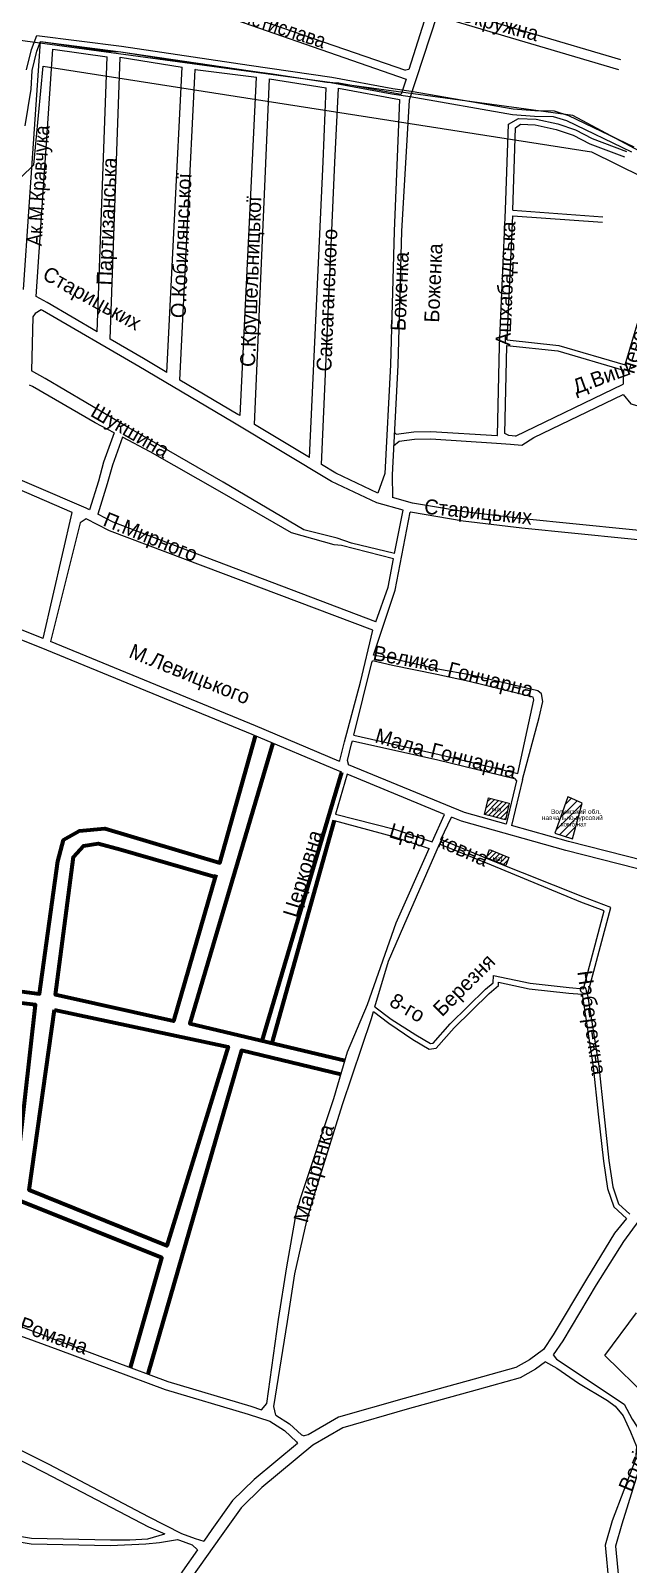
# Model space of a CAD drawing. Header units: millimetres. Extents: x 1379499 to 1411715, y 5652947 to 5671991.
# Drawn here: x 1401918 to 1402561, y 5658119 to 5659768 of the extents above; entities that cross this region are included whole.
import ezdxf
from ezdxf.enums import TextEntityAlignment as Align

# ---------------------------------------------------------------- set-up
doc = ezdxf.new("R2010")
doc.units = ezdxf.units.MM
for name, color, linetype in [('$Work', 1, 'Continuous'), ('вулиці', 7, 'Continuous'), ('ВулНазва', 7, 'Continuous'), ('залізниця', 7, 'Continuous'), ('на область', 5, 'Continuous')]:
    doc.layers.add(name, color=color, linetype=linetype)
doc.layers.add('_5Інше', color=252, linetype='Continuous', lineweight=25)
picture_1 = doc.add_image_def('image1.bmp', size_in_pixel=(3370, 2384))
pattern_1 = [(45, (19203.3615, -9190.9644), (-2.6516504294, 2.6516504294), [])]

# ---------------------------------------------------------------- blocks, each defined once
blk = doc.blocks.new('ЧорнаПрибер')
at = {"layer": '_5Інше', "color": 160}
for points in [[(46520, 26580), (46376, 26657), (45778.7, 26738), (45774, 26640), (45661, 26516), (45578, 26392), (45454, 26425), (45376, 26410), (45187, 26388), (45161, 26472), (45092, 26519), (45016, 26517), (44938, 26604), (44308, 26925)], [(44258, 26887), (44900, 26556), (45010, 26462), (45084, 26468), (45100, 26391), (45162, 26332), (45368, 26354), (45461, 26394), (45604, 26361), (45658, 26418), (45702, 26513), (45796, 26604), (45806, 26710), (46396, 26618), (46505, 26564)]]:
    blk.add_lwpolyline(points, dxfattribs=at)
blk = doc.blocks.new('ТуріяВодоох')
at = {"layer": '_5Інше', "color": 140}
blk.add_lwpolyline([(46453, 25270), (46406, 25316), (46440, 25362)], dxfattribs=at)

msp = doc.modelspace()

# ---------------------------------------------------------------- hatches: boundary and pattern name
at = {"layer": 'вулиці', "lineweight": -2}
h = msp.add_hatch(dxfattribs=at)
h.set_pattern_fill('ANSI31', color=2, scale=30, style=0)
h.set_pattern_definition(pattern_1)
h.paths.add_polyline_path([(1402428.8, 5658919.7), (1402432.9, 5658937.6), (1402410.6, 5658943.2), (1402406.5, 5658925.3), (1402416.6, 5658922.8), (1402419.3, 5658922.1)])
h.paths.add_polyline_path([(1402412.9, 5658928.7), (1402428.8, 5658928.7), (1402428.8, 5658933.7), (1402412.9, 5658933.7)], flags=24)
h = msp.add_hatch(dxfattribs=at)
h.set_pattern_fill('ANSI31', color=5, scale=50, style=0)
h.set_pattern_definition([(45, (19203.3615, -9190.9644), (-4.4194173824, 4.4194173824), [])])
h.paths.add_polyline_path([(1402511.6, 5658937.5), (1402497.1, 5658944.1), (1402496.1, 5658944.4), (1402488.3, 5658922), (1402482.2, 5658905.4), (1402501.2, 5658899.1)])
h.paths.add_polyline_path([(1402481.3, 5658911.4), (1402521.3, 5658911.4), (1402521.3, 5658918.9), (1402481.3, 5658918.9)], flags=9)
h.paths.add_polyline_path([(1402466.6, 5658925), (1402538.2, 5658925), (1402538.2, 5658932.5), (1402466.6, 5658932.5)], flags=9)
h.paths.add_polyline_path([(1402454.3, 5658918.8), (1402542.6, 5658918.8), (1402542.6, 5658923.8), (1402454.3, 5658923.8)], flags=9)
h = msp.add_hatch(dxfattribs=at)
h.set_pattern_fill('ANSI31', color=2, scale=30, style=0)
h.set_pattern_definition(pattern_1)
h.paths.add_polyline_path([(1402411.7, 5658887.7), (1402408.6, 5658878.6), (1402429.5, 5658870.4), (1402432.4, 5658879.1)])
h.paths.add_polyline_path([(1402413.7, 5658875.4), (1402429.5, 5658875.4), (1402429.5, 5658880.4), (1402413.7, 5658880.4)], flags=25)
h.paths.add_polyline_path([(1402481.3, 5658911.4), (1402521.3, 5658911.4), (1402521.3, 5658918.9), (1402481.3, 5658918.9)], flags=9)
h.paths.add_polyline_path([(1402343.8, 5658895.9), (1402417.2, 5658864.2), (1402423.6, 5658878.9), (1402350.1, 5658910.5)], flags=9)
h = msp.add_hatch(dxfattribs=at)
h.set_pattern_fill('ANSI31', color=2, scale=30, style=0)
h.set_pattern_definition(pattern_1)
h.paths.add_polyline_path([(1402578.4, 5658908.7), (1402571.7, 5658883.2), (1402599.1, 5658876), (1402605.8, 5658901.7)])
h.paths.add_polyline_path([(1402556.2, 5658887.7), (1402629.5, 5658887.7), (1402629.5, 5658895.2), (1402556.2, 5658895.2)], flags=9)

# ---------------------------------------------------------------- linework, layer by layer
at = {"layer": '$Work', "color": 7, "lineweight": -2}
msp.add_lwpolyline([(1402511.6, 5658937.5), (1402497.1, 5658944.1), (1402496.1, 5658944.4), (1402488.3, 5658922), (1402482.2, 5658905.4), (1402501.2, 5658899.1)], close=True, dxfattribs=at)
at = {"layer": 'вулиці', "color": 7}
for points in [[(1402057.6, 5659816.6), (1402321.3, 5659725.6)], [(1402054.9, 5659809), (1402321.9, 5659716.1)], [(1402355.2, 5659784), (1402325.2, 5659693.4), (1402317.1, 5659552.4), (1402313.1, 5659408.6), (1402306.9, 5659290.4), (1402307.4, 5659266.1)], [(1402336.4, 5659791.7), (1402344, 5659786.3), (1402325.1, 5659726.4), (1402321.3, 5659725.6)], [(1402355.2, 5659784), (1402550.4, 5659726.4)], [(1402358.3, 5659794.6), (1402552.8, 5659737.1)], [(1401910.4, 5659489.9), (1401928.5, 5659756.3)], [(1401923.9, 5659482.3), (1401942, 5659748.3)], [(1401928.5, 5659756.3), (1402000.8, 5659746), (1402014.9, 5659745.5), (1402095.9, 5659732.5), (1402175.9, 5659722.1), (1402236.7, 5659712.7), (1402249.8, 5659712.1), (1402316.8, 5659699.8)], [(1401942, 5659748.3), (1402000.3, 5659740)], [(1401989.7, 5659444.4), (1402000.3, 5659740)], [(1402003.4, 5659436.4), (1402014.3, 5659739.5)], [(1402014.3, 5659739.5), (1402081.2, 5659728.8)], [(1402064.7, 5659400.5), (1402081.2, 5659728.8)], [(1402078.4, 5659392.5), (1402095.1, 5659726.5)], [(1402094.7, 5659726.6), (1402095.1, 5659726.5), (1402161.1, 5659718)], [(1402143.3, 5659354.2), (1402161.1, 5659718)], [(1402158.9, 5659344.8), (1402175, 5659716.2)], [(1402175, 5659716.2), (1402236.1, 5659706.7)], [(1402321.9, 5659716.1), (1402316.8, 5659699.8)], [(1402218.2, 5659309.2), (1402232.6, 5659627), (1402236.1, 5659706.7)], [(1402230.9, 5659301.6), (1402245.5, 5659626.4), (1402249.1, 5659706.2)], [(1402249.1, 5659706.2), (1402315, 5659694.1)], [(1402315, 5659694.1), (1402309.1, 5659552.6), (1402305.1, 5659408.9), (1402299, 5659292), (1402291.7, 5659270.9)], [(1402309.3, 5659336.4), (1402311.3, 5659334.2), (1402330.3, 5659336.9), (1402348.8, 5659337.2), (1402420, 5659332.7), (1402420.2, 5659332.7), (1402422.5, 5659429.2), (1402429, 5659575.4), (1402432.1, 5659667.6)], [(1402432.1, 5659667.6), (1402443, 5659673.8)], [(1402437, 5659575.1), (1402439.9, 5659663.6), (1402445, 5659667.7), (1402461, 5659666.8), (1402483.5, 5659662), (1402501.9, 5659655.9), (1402519.8, 5659646.6), (1402557, 5659632.6)], [(1402443, 5659673.8), (1402461.8, 5659672.8), (1402485.1, 5659667.8), (1402504.2, 5659661.5), (1402522.2, 5659652.1), (1402559.1, 5659638.2)], [(1402430.8, 5659435.7), (1402436.7, 5659569.1)], [(1402436.7, 5659569.1), (1402533.2, 5659562.2)], [(1402437, 5659575.1), (1402533.6, 5659568.1)], [(1401989.7, 5659444.4), (1401935.7, 5659475.7), (1401923.9, 5659482.3)], [(1401929.2, 5659467.9), (1401922.9, 5659464.1), (1401920.4, 5659460.4), (1401918.8, 5659402.4)], [(1402318.8, 5659252.5), (1402290.5, 5659260.4), (1402241.7, 5659283.5), (1402135.7, 5659347.1), (1402034.3, 5659406.9), (1401930.7, 5659467.1), (1401929.2, 5659467.9)], [(1402430.8, 5659435.7), (1402486.2, 5659429.7), (1402557.8, 5659408.9), (1402576.7, 5659472.7)], [(1401931.3, 5659114.5), (1401840.3, 5659150.8), (1401796.3, 5659162.3), (1401752.6, 5659167.2), (1401679.2, 5659181.5), (1401639, 5659196.1), (1401616.8, 5659209.8), (1401591.6, 5659244.8), (1401560.3, 5659319.2), (1401521.4, 5659408.8), (1401510.8, 5659432)], [(1402064.7, 5659400.5), (1402039.3, 5659415.5), (1402003.4, 5659436.4)], [(1402439.6, 5659332.1), (1402432.6, 5659332.7), (1402428.2, 5659335), (1402430.5, 5659428.9), (1402430.5, 5659429.7)], [(1402430.5, 5659429.7), (1402485.1, 5659423.8), (1402556, 5659403.2)], [(1402309.7, 5659205.8), (1402263.2, 5659217), (1402247.8, 5659222.3), (1402211.8, 5659231.5), (1402125.2, 5659282.5), (1402038.6, 5659332.6), (1402021.1, 5659342.6), (1401933.7, 5659394.2), (1401918.8, 5659402.4)], [(1402556, 5659403.2), (1402555.4, 5659393.3), (1402555.4, 5659388.2)], [(1402007.8, 5659335.8), (1401987.6, 5659346.5), (1401920, 5659385.6), (1401916.6, 5659386.8)], [(1402143.3, 5659354.2), (1402140.8, 5659355.6), (1402078.4, 5659392.5)], [(1402555.4, 5659377.1), (1402564, 5659367), (1402646, 5659343.6)], [(1402007.8, 5659335.8), (1401996.4, 5659304.1), (1401990.9, 5659283.7), (1401981.2, 5659252.8)], [(1402218.2, 5659309.2), (1402158.9, 5659344.8)], [(1402016.7, 5659331.1), (1402006, 5659301.1), (1402000.5, 5659280.9), (1401990.2, 5659248.1)], [(1402308.6, 5659200.1), (1402252.5, 5659214.4), (1402244.5, 5659215.3), (1402198.6, 5659228.2), (1402124.1, 5659271.2), (1402046.5, 5659315.4), (1402016.7, 5659331.1)], [(1402308.6, 5659321.9), (1402314.5, 5659326.6), (1402330.9, 5659328.9), (1402348.6, 5659329.2), (1402419.4, 5659324.7), (1402434.4, 5659323.5), (1402446.4, 5659322.6), (1402459.5, 5659330.6)], [(1401981.2, 5659252.8), (1401977.6, 5659254.6), (1401863.1, 5659303.9)], [(1402291.7, 5659270.9), (1402246.4, 5659292.3), (1402230.9, 5659301.6)], [(1401962.8, 5659250.1), (1401864.6, 5659292.3)], [(1402619, 5659225.9), (1402447.8, 5659243.2), (1402384.7, 5659250.7), (1402328.9, 5659260), (1402307.4, 5659266.1)], [(1402309.7, 5659205.8), (1402318.8, 5659252.5)], [(1401931.3, 5659114.5), (1401962.8, 5659250.1)], [(1401977.9, 5659243.2), (1401971.2, 5659239.1), (1401939.2, 5659111.4)], [(1402286.3, 5659123.5), (1402002.7, 5659230.4), (1401977.9, 5659243.2)], [(1402289.5, 5659132.4), (1402006.8, 5659239.5), (1401990.2, 5659248.1)], [(1402287.1, 5659096.6), (1402310.3, 5659166.7), (1402326.5, 5659250.3)], [(1402617.8, 5659216), (1402446.7, 5659233.3), (1402383.3, 5659240.8), (1402326.7, 5659250.3), (1402326.5, 5659250.3)], [(1402302.7, 5659169.7), (1402308.6, 5659200.1)], [(1402289.5, 5659132.4), (1402302.7, 5659169.7)], [(1402252.7, 5658970.7), (1402250.1, 5658971.8), (1402156.2, 5659011.4), (1401935.4, 5659102.1), (1401852.2, 5659135.3)], [(1402249.8, 5658982.7), (1402250.8, 5658983.5), (1402255.7, 5659003.4), (1402273.1, 5659067.5), (1402286.3, 5659123.5)], [(1402249.8, 5658982.7), (1402160.1, 5659020.6), (1401939.2, 5659111.4)], [(1402265.7, 5659010.5), (1402285.3, 5659088.6), (1402285.8, 5659090.7)], [(1402442.2, 5658969.3), (1402442.2, 5658969.3), (1402459.6, 5659048.6), (1402458.8, 5659051.6), (1402389.7, 5659068.4), (1402354.9, 5659075.8), (1402307.5, 5659085.7), (1402285.8, 5659090.7)], [(1402447.3, 5658963), (1402465.1, 5659029.7), (1402469.1, 5659046.8), (1402467.7, 5659055.2), (1402463.6, 5659058.4), (1402392.3, 5659075.1), (1402356.1, 5659081.7), (1402309.2, 5659092.5), (1402287.1, 5659096.6)], [(1402259.9, 5658978.6), (1402259.9, 5658979.6), (1402259, 5658983.5), (1402263.4, 5659001.5), (1402264.2, 5659004.7)], [(1402264.2, 5659004.7), (1402356.1, 5658984.2), (1402438.8, 5658964), (1402440.8, 5658961.5), (1402429.8, 5658915)], [(1402265.7, 5659010.5), (1402357.5, 5658990), (1402442.2, 5658969.3)], [(1402429.8, 5658915), (1402384.8, 5658927.6), (1402259.9, 5658978.6)], [(1402258.5, 5658968.8), (1402246.1, 5658925.8)], [(1402363.4, 5658925.5), (1402258.5, 5658968.8)], [(1402447.3, 5658963), (1402435.6, 5658913.4)], [(1402246.1, 5658925.8), (1402309.4, 5658909.7), (1402350.2, 5658896.1)], [(1402350.2, 5658896.1), (1402363.4, 5658925.5)], [(1402359.4, 5658898.3), (1402370.8, 5658922.5)], [(1402646, 5658848), (1402494, 5658886.7), (1402381.5, 5658918.1), (1402370.8, 5658922.5)], [(1402244.5, 5658918.9), (1402307.1, 5658902), (1402346.9, 5658888.8)], [(1402686.6, 5658859.4), (1402660.4, 5658854.6), (1402496.6, 5658896.3), (1402435.6, 5658913.4)], [(1402166.3, 5658285.4), (1402172, 5658292.1), (1402184.7, 5658382.4), (1402193.7, 5658438.9), (1402203.8, 5658496.1), (1402208.2, 5658512.3), (1402244.2, 5658620.1), (1402259.1, 5658670.2), (1402280.3, 5658721.1), (1402311.2, 5658808.7), (1402346.9, 5658888.8)], [(1402288.4, 5658718.4), (1402305.9, 5658705.4), (1402332.6, 5658688.5), (1402348.1, 5658679.2), (1402351.2, 5658679.6), (1402369.4, 5658700.1), (1402407.4, 5658737.5), (1402415.6, 5658744.5), (1402416, 5658752.3), (1402455.5, 5658743.9), (1402497.5, 5658739.2), (1402512.8, 5658737.9), (1402535.1, 5658821.8), (1402510, 5658831.1), (1402414, 5658870.9), (1402358.1, 5658893.4)], [(1402288.4, 5658718.4), (1402303, 5658767.6), (1402319.6, 5658805.6), (1402358.1, 5658893.4)], [(1402517.3, 5658731.5), (1402542.3, 5658825.5), (1402512.1, 5658836.7), (1402415.7, 5658875.3), (1402359.4, 5658898.3)], [(1402287, 5658713.6), (1402303.3, 5658701.1), (1402329.4, 5658683.4), (1402346.8, 5658673), (1402354.2, 5658674), (1402373.7, 5658696), (1402411.4, 5658733), (1402421.4, 5658741.6), (1402421.6, 5658745), (1402454.6, 5658738), (1402497, 5658733.2), (1402511.6, 5658732)], [(1402511.6, 5658732), (1402523.4, 5658654), (1402528.8, 5658603.3), (1402534.3, 5658552.6), (1402538.7, 5658523.4), (1402545.5, 5658503.4), (1402559, 5658491)], [(1402517.3, 5658731.5), (1402529.4, 5658654.9), (1402534.8, 5658603.9), (1402540.2, 5658553.4), (1402544.6, 5658524.9), (1402550.7, 5658506.8), (1402562.8, 5658495.7)], [(1402181.7, 5658279.6), (1402179.6, 5658288.7), (1402194.3, 5658380.4), (1402202.2, 5658431.3), (1402215.2, 5658488.4), (1402221, 5658509), (1402253.7, 5658613.6), (1402284.7, 5658705.9), (1402287, 5658713.6)], [(1402718.7, 5658634.6), (1402673.5, 5658586.3), (1402609.8, 5658522.3), (1402572.5, 5658488.7), (1402556, 5658466.2), (1402526.4, 5658419.8), (1402490.5, 5658359.5), (1402480.2, 5658344.3)], [(1402559, 5658491), (1402546.2, 5658475.2), (1402516, 5658425.8), (1402480.3, 5658365.9), (1402469.7, 5658350.2), (1402454.8, 5658339), (1402440.2, 5658330.7), (1402395.1, 5658318.3), (1402319.9, 5658297.4), (1402249.4, 5658277.2), (1402216.5, 5658258.3), (1402212.5, 5658257.3)], [(1401748, 5658434.9), (1401950.2, 5658358.6), (1402065.7, 5658315.6), (1402154.8, 5658289.2), (1402166.3, 5658285.4)], [(1401746, 5658423.7), (1401947.2, 5658350.2), (1402062.8, 5658307.1), (1402152.1, 5658280.6), (1402175.5, 5658272.9), (1402191.1, 5658263.1), (1402203.9, 5658251), (1402205.1, 5658248.9)], [(1402480.2, 5658344.3), (1402483.7, 5658339.6), (1402556.6, 5658291.5), (1402565.4, 5658275.3), (1402570.5, 5658266.8), (1402575.1, 5658264.4), (1402577.6, 5658263.9), (1402583.7, 5658277.1), (1402586.7, 5658291.9), (1402588.9, 5658296.9), (1402592.6, 5658301.2), (1402616.9, 5658319.7)], [(1402472, 5658337), (1402461.4, 5658329), (1402444.9, 5658319.6), (1402398.3, 5658306.8), (1402323.1, 5658285.8), (1402254.1, 5658266), (1402221.7, 5658247.1), (1402166.7, 5658201.6), (1402144.4, 5658179.8), (1402122.9, 5658149.6), (1402091.3, 5658105.2), (1402074.3, 5658077.9), (1402058.7, 5658033.3)], [(1402472, 5658337), (1402484.1, 5658330.2), (1402507.5, 5658313.8), (1402538.7, 5658295.2), (1402547.1, 5658289.2), (1402555.4, 5658278.7), (1402563.4, 5658261.5), (1402569.8, 5658245.9), (1402568.7, 5658231.8), (1402543.6, 5658165.8), (1402536.1, 5658139.8), (1402544, 5658056.6)], [(1401719.1, 5658314.8), (1401721.6, 5658311.4), (1401805.6, 5658290.7), (1401814.6, 5658288.6), (1401937.6, 5658226.8), (1402044.3, 5658170.4), (1402080.2, 5658152.3), (1402095.1, 5658146.8), (1402104.2, 5658144.1)], [(1402181.7, 5658279.6), (1402196.6, 5658270.2), (1402209.3, 5658258.4), (1402212.5, 5658257.3)], [(1402205.1, 5658248.9), (1402158.7, 5658210.5), (1402135.2, 5658187.6), (1402113.1, 5658156.5), (1402104.2, 5658144.1)], [(1401897, 5658236), (1401933, 5658217.9), (1402045, 5658159.3), (1402062.3, 5658151.8)], [(1402572.7, 5658222.2), (1402554.1, 5658162.3), (1402547.3, 5658138.8), (1402554.7, 5658060.2)], [(1401829, 5658164.8), (1401837.5, 5658160.8), (1401919, 5658147.3), (1402003.8, 5658145.4), (1402024.9, 5658145.4), (1402044.1, 5658146.6), (1402062.3, 5658151.8)], [(1401820.1, 5658156.4), (1401834.3, 5658155.2), (1401918.4, 5658141.3), (1402003.8, 5658139.4), (1402041.8, 5658141.1), (1402056.6, 5658142.6), (1402076, 5658146)], [(1402076, 5658146), (1402078.2, 5658145), (1402091.9, 5658140.2), (1402097.6, 5658134.7)], [(1402097.6, 5658134.7), (1402081.3, 5658111.9), (1402063.4, 5658083.1), (1402039.4, 5658014.2), (1402018.2, 5657953.9), (1401998.5, 5657885.2), (1401994, 5657873.4)]]:
    msp.add_lwpolyline(points, dxfattribs=at)
at = {"layer": 'вулиці', "color": 7, "lineweight": -2}
for points in [[(1401913.7, 5659726.1), (1401919, 5659747.7), (1401924.5, 5659762.8), (1402015.7, 5659751.4), (1402153, 5659731.1), (1402242.1, 5659718.2), (1402307.7, 5659706), (1402327.5, 5659703.2), (1402437.1, 5659684), (1402460.4, 5659682.2), (1402481.3, 5659681.8), (1402496.9, 5659677), (1402567.1, 5659643.3)], [(1401912, 5659665.9), (1401918.7, 5659705.1), (1401919.7, 5659725.3), (1401924.7, 5659746), (1401928.5, 5659756.3), (1402014.9, 5659745.5), (1402152.1, 5659725.2), (1402241.1, 5659712.3), (1402306.7, 5659700.1), (1402326.5, 5659697.2), (1402436.4, 5659678.1), (1402460.1, 5659676.2), (1402480.3, 5659675.8), (1402494.7, 5659671.4), (1402564.4, 5659637.9)], [(1402439.6, 5659332.1), (1402555.4, 5659388.2)], [(1402459.5, 5659330.6), (1402555.4, 5659377.1)]]:
    msp.add_lwpolyline(points, dxfattribs=at)
at = {"layer": 'вулиці', "color": 2, "lineweight": 70}
for points in [[(1401791.7, 5658750.5), (1401927.5, 5658732.5), (1401947.4, 5658875.1), (1401953.4, 5658898.1), (1401970.4, 5658907.8), (1401997.7, 5658910.2), (1402121.5, 5658873.3), (1402159.9, 5659009.8)], [(1402178.7, 5659001.9), (1402089.2, 5658700.6), (1402256.3, 5658660.9)], [(1402167.1, 5658682.1), (1402252.7, 5658970.7)], [(1402244.5, 5658918.9), (1402177.6, 5658679.6)], [(1402117.3, 5658860.3), (1402071.7, 5658703.1), (1401944.7, 5658731.5), (1401964, 5658880), (1401974.8, 5658891.7), (1401990.5, 5658894.2), (1402014.6, 5658887.8), (1402116.7, 5658858.2)], [(1402025.6, 5658330.6), (1402059.3, 5658448.6), (1401899.8, 5658512.6), (1401923.1, 5658720.6), (1401803.4, 5658734.7), (1401790, 5658736.3)], [(1401943.8, 5658715.3), (1402130.4, 5658675.6), (1402064.5, 5658461.4), (1401916.3, 5658521.3), (1401943.8, 5658715.3)], [(1402251.8, 5658645.8), (1402144.9, 5658671.5), (1402044.1, 5658323.7)]]:
    msp.add_lwpolyline(points, dxfattribs=at)
at = {"layer": 'ВулНазва', "color": 7, "lineweight": 9}
for points in [[(1402410.6, 5658943.2), (1402432.9, 5658937.6), (1402428.8, 5658919.7), (1402419.3, 5658922.1), (1402416.6, 5658922.8), (1402406.5, 5658925.3), (1402410.6, 5658943.2)], [(1402408.6, 5658878.6), (1402411.7, 5658887.7), (1402432.4, 5658879.1), (1402429.5, 5658870.4), (1402408.6, 5658878.6)]]:
    msp.add_lwpolyline(points, close=True, dxfattribs=at)

# ---------------------------------------------------------------- block references
at = {"layer": 'вулиці', "color": 7}
msp.add_blockref('ТуріяВодоох', (1356129.9, 5633027.7), dxfattribs=at)
at = {"layer": 'залізниця'}
msp.add_blockref('ЧорнаПрибер', (1356125.5, 5633020), dxfattribs=at)

# ---------------------------------------------------------------- texts
at = {"layer": 'ВулНазва', "color": 1, "lineweight": 9, "width": 0.9}
for s, rotation, p in [('Патр.Мстислава', 342.2008, (1402164.1, 5659776.7)), ('Ак.М.Кравчука', 86.1584, (1401928.5, 5659601.4))]:
    msp.add_text(s, height=16, rotation=rotation, dxfattribs=at).set_placement(p, align=Align.MIDDLE)
at = {"layer": 'ВулНазва', "color": 1, "lineweight": 9}
for s, rotation, p in [('Окружна', 345.0146, (1402421.8, 5659773.3)), ('Партизанська', 87.3712, (1402002.3, 5659563)), ('О.Кобилянської', 87.5695, (1402079.5, 5659537.1)), ('С.Крушельницької', 87.8049, (1402157.1, 5659498.2)), ('Саксаганського', 87.5069, (1402236.8, 5659478.4)), ('Ашхабадська', 87.596, (1402430.7, 5659496.1)), ('Боженка', 87.4118, (1402351.5, 5659496.9)), ('Боженка', 87.4118, (1402315.3, 5659487.8)), ('Старицьких', 330.918, (1401983.1, 5659478.5)), ('невецького', 73.0737, (1402578, 5659453.2)), ('Д.Виш-', 20.0656, (1402536.2, 5659394.6)), ('Шукшина', 329.9443, (1402024, 5659336.1)), ('Старицьких', 354.1295, (1402399.4, 5659248.6)), ('П.Мирного', 338.1644, (1402046.3, 5659221.7)), ('М.Левицького', 338.0087, (1402088.4, 5659074.3)), ('Велика', 349.5927, (1402322.2, 5659092.9)), ('Гончарна', 345.7123, (1402412.4, 5659068.2)), ('Мала', 343.7576, (1402315.6, 5659003.2)), ('Гончарна', 345.7123, (1402394, 5658981.2)), ('Церковна', 73.1399, (1402213, 5658861.2)), ('Цер', 343.293, (1402323.2, 5658900.9)), ('ковна', 336.6639, (1402383.7, 5658887.4)), ('Березня', 44.9851, (1402386, 5658740.4)), ('Набережна', 278.0527, (1402520.2, 5658701.2)), ('8-го', 329.637, (1402323.5, 5658717.6)), ('Макаренка', 74.5833, (1402224.9, 5658538.9)), ('Кн.Романа', 339.9488, (1401928.7, 5658370.2)), ('Волi', 67.1903, (1402565.4, 5658219.2))]:
    msp.add_text(s, height=16, rotation=rotation, dxfattribs=at).set_placement(p, align=Align.MIDDLE)
at = {"layer": 'ВулНазва', "color": 7, "lineweight": 9}
for s, p in [('маг.', (1402420.9, 5658931.2)), ('навчально-курсовий ', (1402501.8, 5658921.3)), ('Волинський обл. ', (1402505.7, 5658928.7)), (' комбінат', (1402501.3, 5658915.1)), ('маг.', (1402421.6, 5658877.9))]:
    msp.add_text(s, height=5, dxfattribs=at).set_placement(p, align=Align.MIDDLE)

# ---------------------------------------------------------------- pictures from other files: only their frames are drawn
at = {"layer": 'на область', "color": 7, "lineweight": -2}
image = msp.add_image(picture_1, insert=(1395288.6, 5652947), size_in_units=(16426, 11620.1), dxfattribs=at)
image.dxf.flags = 7

doc.saveas('drawing.dxf')
